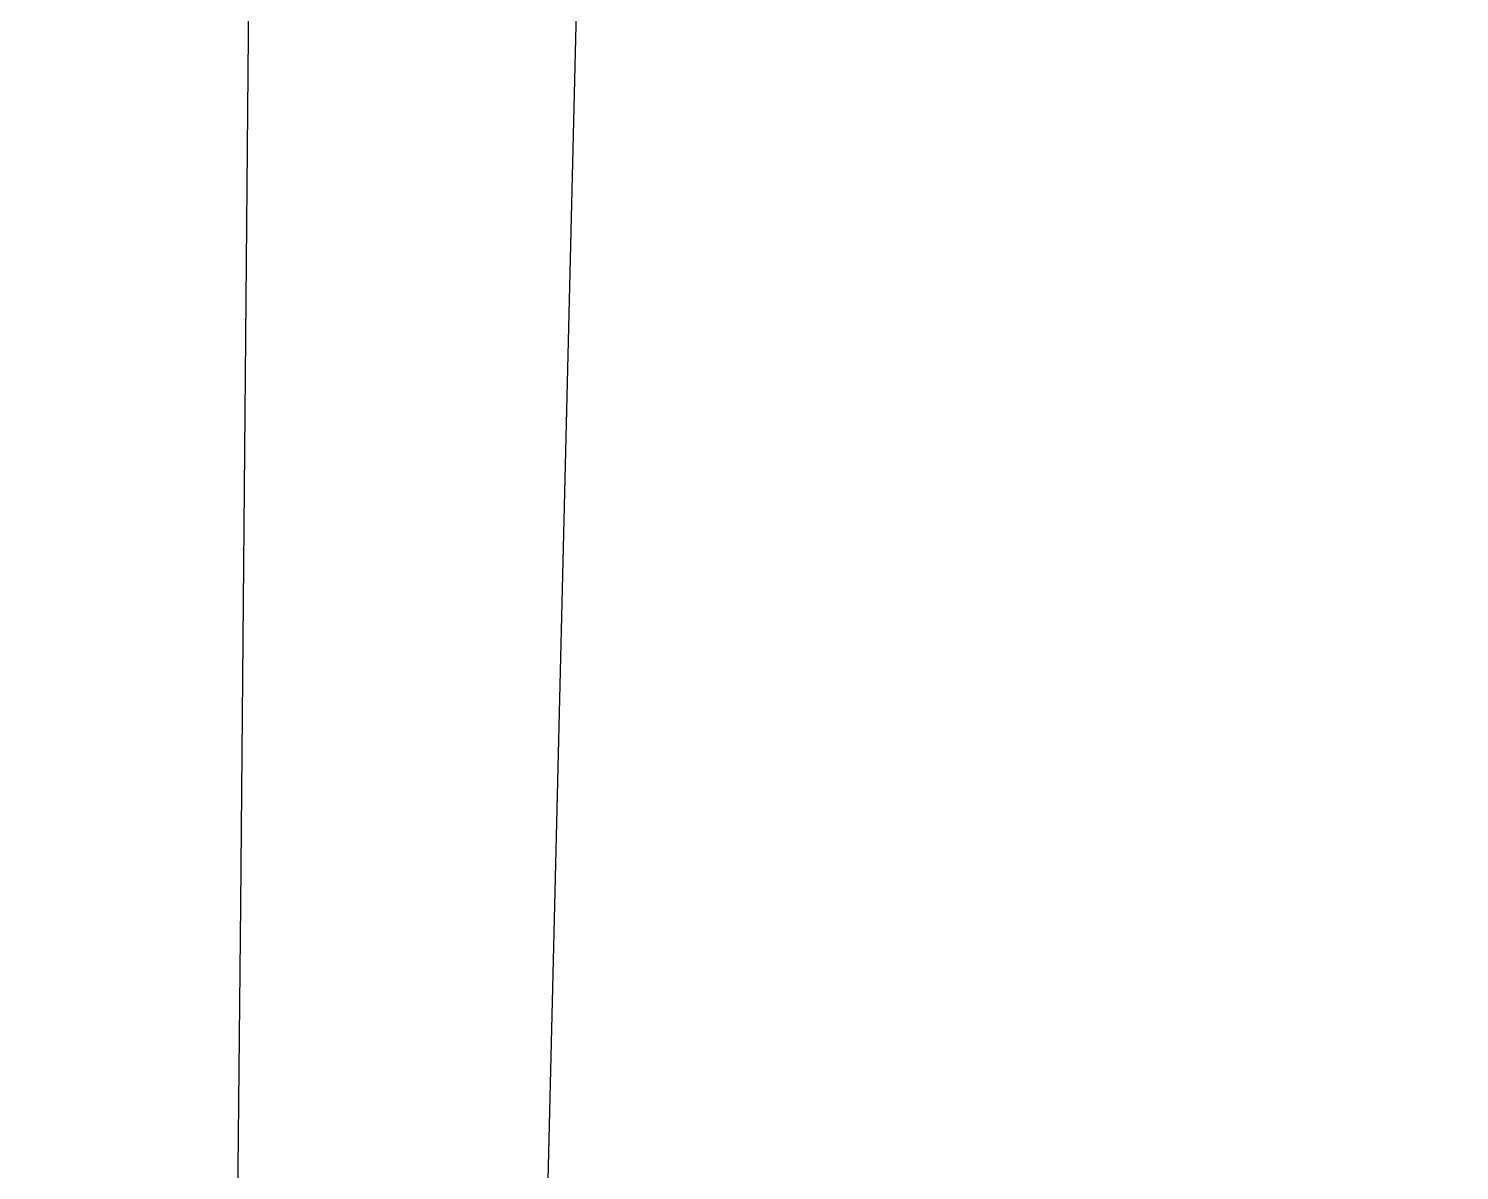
# Model space of a CAD drawing. Header units: inches. Extents: x 0 to 11.7, y 0 to 8.3.
# Drawn here: x 4.286707 to 4.289859, y 5.530654 to 5.533169 of the extents above; entities that cross this region are included whole.
import ezdxf

# ---------------------------------------------------------------- set-up
doc = ezdxf.new("R2010")
doc.units = ezdxf.units.IN
doc.header["$LTSCALE"] = 0.64311
doc.header["$MEASUREMENT"] = 0
doc.layers.get('0').update_dxf_attribs({"linetype": 'CONTINUOUS'})

msp = doc.modelspace()

# ---------------------------------------------------------------- linework, layer by layer
at = {"color": 7, "linetype": 'CONTINUOUS'}
msp.add_line((4.2879435, 5.5344398), (4.2878538, 5.5307533), dxfattribs=at)
for points in [[(4.2877706, 5.6094462), (4.2876776, 5.5947968), (4.2875795, 5.5806711), (4.287478, 5.5671534), (4.2873751, 5.5543375), (4.2872728, 5.5423276), (4.2871737, 5.5312391), (4.2870803, 5.5211985), (4.2869958, 5.5123324), (4.2869233, 5.5047578), (4.2868664, 5.4985974), (4.286829, 5.4939752), (4.2868155, 5.4909563)], [(4.2878538, 5.5307533), (4.2878108, 5.5289788), (4.2877284, 5.5255664)]]:
    msp.add_lwpolyline(points, dxfattribs=at)
for points, knots in [([(4.2831085, 5.8181764), (4.2832995, 5.8086842), (4.2836901, 5.7896331), (4.2844946, 5.751823), (4.2855207, 5.7061492), (4.2865845, 5.6621921), (4.2874242, 5.6298354), (4.2880034, 5.6083094), (4.2884948, 5.5915901), (4.2889059, 5.5791582), (4.2893022, 5.5680665), (4.2897986, 5.5556473), (4.2903419, 5.544251), (4.2907891, 5.5364163), (4.2911041, 5.5315546), (4.291416, 5.5273903), (4.2916845, 5.5243618), (4.291902, 5.5222961), (4.2920543, 5.5210147), (4.2922047, 5.5199115), (4.2923524, 5.5189856), (4.2924973, 5.5182356), (4.2926231, 5.5177211), (4.2927271, 5.5173981), (4.2927984, 5.5172183), (4.2928694, 5.5170802), (4.2929404, 5.516983), (4.2930151, 5.5169232), (4.2930998, 5.516912), (4.293179, 5.5169558), (4.2932507, 5.5170392), (4.2933224, 5.5171629), (4.2934289, 5.5174089), (4.2935559, 5.5178296), (4.293702, 5.518467), (4.2938509, 5.5192812), (4.2940025, 5.5202732), (4.2942223, 5.5219533), (4.2944909, 5.5245027), (4.2948016, 5.5280966), (4.2951156, 5.532395), (4.2954318, 5.5373877), (4.2957484, 5.543059), (4.2961901, 5.5519085), (4.296602, 5.5615778), (4.2969969, 5.5720184), (4.2972976, 5.5806542), (4.2975906, 5.5897769), (4.2978794, 5.5993787), (4.2981686, 5.6094771), (4.2985698, 5.6239869), (4.2993217, 5.6521162), (4.3003871, 5.6952389), (4.3014104, 5.7402549), (4.3022131, 5.7777614), (4.3026028, 5.7967374), (4.3027935, 5.806211)], [0, 0, 0, 0, 0.04817, 0.096679, 0.191878, 0.27996, 0.319766, 0.356099, 0.389214, 0.40463, 0.419209, 0.445525, 0.467691, 0.477095, 0.48534, 0.492408, 0.498281, 0.500765, 0.502947, 0.504829, 0.506413, 0.507703, 0.508704, 0.509098, 0.509424, 0.509684, 0.509883, 0.510033, 0.510156, 0.510292, 0.510471, 0.51071, 0.511014, 0.51183, 0.512934, 0.514332, 0.516028, 0.518025, 0.522928, 0.529033, 0.536327, 0.544794, 0.554414, 0.565146, 0.589749, 0.603517, 0.618155, 0.63359, 0.649826, 0.666893, 0.684847, 0.723471, 0.809662, 0.903702, 0.951925, 1, 1, 1, 1]), ([(4.3068971, 5.806211), (4.3067043, 5.7967375), (4.3063177, 5.7777614), (4.3055135, 5.7402549), (4.3044909, 5.6952389), (4.3034253, 5.6521162), (4.3026734, 5.6239869), (4.3022722, 5.6094771), (4.301983, 5.5993787), (4.3016942, 5.5897769), (4.3014012, 5.5806542), (4.3011005, 5.5720184), (4.3007056, 5.5615778), (4.3002937, 5.5519085), (4.299852, 5.543059), (4.2995354, 5.5373877), (4.2992192, 5.532395), (4.2989051, 5.5280966), (4.2985945, 5.5245027), (4.2983259, 5.5219533), (4.2981061, 5.5202732), (4.2979545, 5.5192812), (4.2978056, 5.518467), (4.2976595, 5.5178296), (4.2975325, 5.5174089), (4.297426, 5.5171629), (4.2973543, 5.5170392), (4.2972826, 5.5169558), (4.2972034, 5.516912), (4.2971187, 5.5169232), (4.297044, 5.516983), (4.296973, 5.5170802), (4.296902, 5.5172183), (4.2968307, 5.5173981), (4.2967267, 5.5177211), (4.2966009, 5.5182356), (4.296456, 5.5189856), (4.2963083, 5.5199115), (4.2961579, 5.5210147), (4.2960056, 5.5222961), (4.2957881, 5.5243618), (4.2955196, 5.5273903), (4.2952077, 5.5315546), (4.2948927, 5.5364163), (4.2944455, 5.544251), (4.2939022, 5.5556473), (4.2934057, 5.5680665), (4.2930095, 5.5791582), (4.2925984, 5.5915901), (4.292107, 5.6083094), (4.2915277, 5.6298354), (4.2906881, 5.6621921), (4.2896242, 5.7061492), (4.2885987, 5.751823), (4.2877927, 5.7896331), (4.2874053, 5.8086843), (4.2872121, 5.8181764)], [0, 0, 0, 0, 0.048075, 0.096298, 0.190338, 0.276529, 0.315153, 0.333107, 0.350174, 0.36641, 0.381845, 0.396483, 0.410251, 0.434854, 0.445586, 0.455206, 0.463673, 0.470967, 0.477072, 0.481975, 0.483972, 0.485668, 0.487066, 0.48817, 0.488986, 0.48929, 0.489529, 0.489708, 0.489844, 0.489967, 0.490117, 0.490316, 0.490576, 0.490902, 0.491296, 0.492297, 0.493587, 0.495171, 0.497053, 0.499235, 0.501719, 0.507592, 0.51466, 0.522905, 0.532309, 0.554475, 0.580791, 0.59537, 0.610786, 0.643901, 0.680234, 0.72004, 0.808122, 0.903321, 0.95183, 1, 1, 1, 1])]:
    msp.add_open_spline(points, degree=3, knots=knots, dxfattribs=at)

doc.saveas('drawing.dxf')
